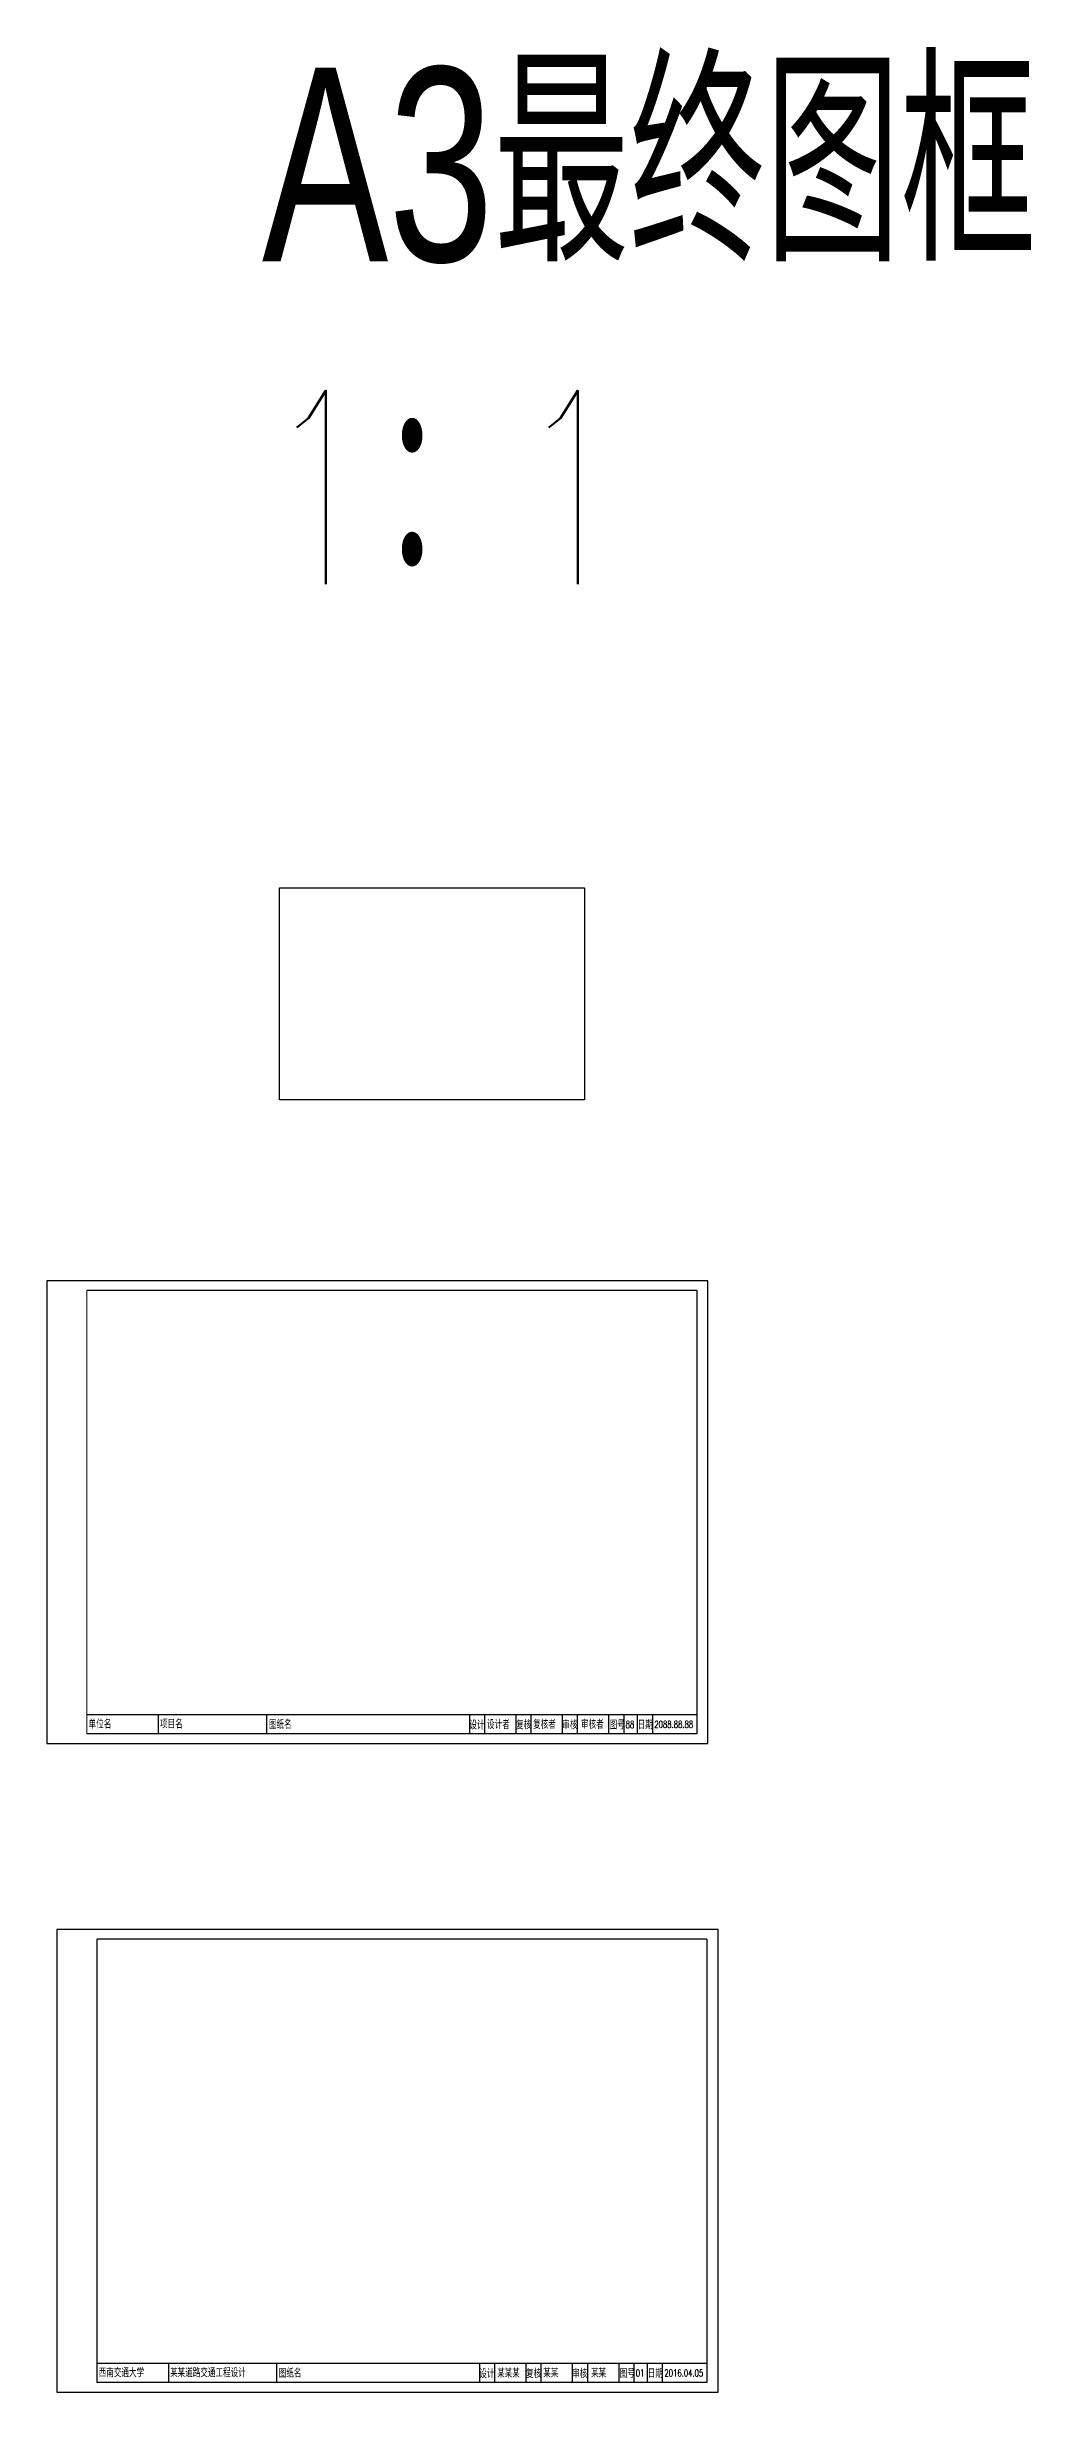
# Model space of a CAD drawing. Header units: millimetres. Extents: x 2757 to 6451, y -11196 to -9439.
# Drawn here: x 4444 to 5059, y -11079 to -9614 of the extents above; entities that cross this region are included whole.
import ezdxf
from ezdxf.enums import TextEntityAlignment as Align

# ---------------------------------------------------------------- set-up
doc = ezdxf.new("R2010")
doc.units = ezdxf.units.MM
doc.layers.add('@-图框', color=7, linetype='CONTINUOUS')
doc.layers.add('@-视口', color=7, linetype='CONTINUOUS')
doc.layers.add('PP-COM', color=7, linetype='CONTINUOUS', lineweight=0)
doc.styles.add('gpshz', font='txt.shx', dxfattribs={"width": 0.7, "bigfont": 'hztxt.shx'})
doc.styles.add('gpsxw', font='txt.shx', dxfattribs={"width": 0.7, "bigfont": 'hztxt.shx'})
doc.styles.add('szsjbg', font='txt.shx', dxfattribs={"width": 0.7, "bigfont": 'hztxt.shx'})

# ---------------------------------------------------------------- blocks, each defined once
blk = doc.blocks.new('A$C45FE1011')
at = {"layer": '@-图框', "color": 7}
for p, q in [((413, 289), (0, 289)), ((0, 289), (0, 0)), ((406, 283), (25, 283)), ((406, 283), (406, 6)), ((413, 0), (413, 289)), ((264.1, 6), (264.1, 18)), ((273.6, 6), (273.6, 18)), ((273.6, 6), (273.6, 18)), ((293.1, 6), (293.1, 18)), ((302.6, 6), (302.6, 18)), ((302.6, 6), (302.6, 18)), ((322.1, 6), (322.1, 18)), ((331.6, 6), (331.6, 18)), ((331.6, 6), (331.6, 17.9)), ((351.2, 6), (351.2, 18)), ((360.6, 6), (360.6, 18)), ((369, 6), (369, 18)), ((378.4, 6), (378.4, 18)), ((0, 0), (413, 0)), ((406, 6), (25, 6))]:
    blk.add_line(p, q, dxfattribs=at)
at = {"layer": '@-图框', "color": 7, "linetype": 'ByBlock'}
blk.add_line((25, 18), (406, 18), dxfattribs=at)
at = {"layer": '@-图框'}
for p, q in [((69.6, 18), (69.6, 6)), ((137.1, 17.9), (137.1, 6))]:
    blk.add_line(p, q, dxfattribs=at)
at = {"layer": '@-图框', "color": 7, "const_width": 0.7}
blk.add_lwpolyline([(25, 6), (25, 283)], dxfattribs=at)
at = {"layer": '@-图框', "style": 'szsjbg', "width": 0.7}
for s, p in [('复核', (297.8, 12)), ('审核', (326.6, 12)), ('日期', (373.8, 12)), ('设计', (268.6, 11.9)), ('图号', (356.3, 12))]:
    blk.add_text(s, height=5, dxfattribs=at).set_placement(p, align=Align.MIDDLE)
at = {"layer": '@-图框', "width": 0.7, "flags": 8}
for tag, p, height, style in [('单位名', (26.1, 9.4), 5, 'szsjbg'), ('项目名', (70.7, 9.4), 5, 'szsjbg'), ('图纸名', (138.6, 9.1), 5, 'szsjbg'), ('设计者', (275, 9.1), 5, 'szsjbg'), ('复核者', (303.8, 9.2), 5, 'szsjbg'), ('审核者', (333.7, 9.2), 5, 'szsjbg'), ('88', (361.6, 9.7), 4.5, 'gpsxw'), ('2088.88.88', (379.5, 9.7), 4.5, 'gpsxw')]:
    blk.add_attdef(tag, p, '', height=height, dxfattribs=dict(at, style=style))

msp = doc.modelspace()

# ---------------------------------------------------------------- linework, layer by layer
at = {"layer": '@-图框', "color": 7}
for p, q in [((4856.7, -10385.2), (4443.7, -10385.2)), ((4443.7, -10385.2), (4443.7, -10674.2)), ((4856.7, -10674.2), (4856.7, -10385.2)), ((4849.7, -10391.2), (4468.7, -10391.2)), ((4849.7, -10391.2), (4849.7, -10668.2)), ((4707.9, -10668.2), (4707.9, -10656.2)), ((4717.3, -10668.2), (4717.3, -10656.2)), ((4717.3, -10668.2), (4717.3, -10656.2)), ((4736.8, -10668.2), (4736.8, -10656.2)), ((4746.3, -10668.2), (4746.3, -10656.2)), ((4746.3, -10668.2), (4746.3, -10656.2)), ((4765.8, -10668.2), (4765.8, -10656.2)), ((4775.3, -10668.2), (4775.3, -10656.2)), ((4775.3, -10668.2), (4775.3, -10656.3)), ((4794.9, -10668.2), (4794.9, -10656.2)), ((4804.4, -10668.2), (4804.4, -10656.2)), ((4812.7, -10668.2), (4812.7, -10656.2)), ((4822.2, -10668.2), (4822.2, -10656.2)), ((4443.7, -10674.2), (4856.7, -10674.2)), ((4849.7, -10668.2), (4468.7, -10668.2))]:
    msp.add_line(p, q, dxfattribs=at)
at = {"layer": '@-图框', "color": 7, "linetype": 'ByBlock'}
msp.add_line((4468.7, -10656.2), (4849.7, -10656.2), dxfattribs=at)
at = {"layer": '@-图框'}
for p, q in [((4513.3, -10656.2), (4513.3, -10668.2)), ((4580.9, -10656.3), (4580.9, -10668.2))]:
    msp.add_line(p, q, dxfattribs=at)
at = {"layer": '@-图框', "color": 7, "const_width": 0.7}
msp.add_lwpolyline([(4468.7, -10668.2), (4468.7, -10391.2)], dxfattribs=at)
at = {"layer": '@-视口'}
msp.add_lwpolyline([(4589.1, -10139.6), (4779.6, -10139.6), (4779.6, -10272.1), (4589.1, -10272.1)], close=True, dxfattribs=at)

# ---------------------------------------------------------------- block references
at = {"layer": '@-图框'}
msp.add_blockref('A$C45FE1011', (4450, -11079.5), dxfattribs=at).add_auto_attribs({'设计者': '某某某', '复核者': '某某', '审核者': '某某', '图纸名': '图纸名', '项目名': '某某道路交通工程设计', '单位名': '西南交通大学', '88': '01', '2088.88.88': '2016.04.05'})

# ---------------------------------------------------------------- texts
at = {"layer": '@-图框', "style": 'szsjbg', "width": 0.7}
for s, p in [('设计', (4712.4, -10662.3)), ('复核', (4741.6, -10662.2)), ('审核', (4770.4, -10662.2)), ('图号', (4800, -10662.3)), ('日期', (4817.5, -10662.2))]:
    msp.add_text(s, height=5, dxfattribs=at).set_placement(p, align=Align.MIDDLE)
at = {"layer": '@-图框', "width": 0.7, "flags": 8}
for tag, p, s, height, style in [('单位名', (4469.8, -10664.8), '西南交通大学', 5, 'szsjbg'), ('项目名', (4514.4, -10664.8), '某某道路交通工程设计', 5, 'szsjbg'), ('图纸名', (4582.4, -10665.1), '图纸名', 5, 'szsjbg'), ('设计者', (4718.7, -10665.1), '某某某', 5, 'szsjbg'), ('复核者', (4747.5, -10665), '某某', 5, 'szsjbg'), ('审核者', (4777.4, -10665), '某某', 5, 'szsjbg'), ('88', (4805.3, -10664.6), '01', 4.5, 'gpsxw'), ('2088.88.88', (4823.2, -10664.5), '2016.04.05', 4.5, 'gpsxw')]:
    msp.add_attdef(tag, p, s, height=height, dxfattribs=dict(at, style=style))
at = {"layer": 'PP-COM', "insert": (4578.1, -9627.1), "char_height": 500, "width": 682.073, "attachment_point": 1, "style": 'gpshz'}
msp.add_mtext('{\\fArial|b0|i0|c0|p32;\\H0.2421x;A3\\Ftxt.shx,hztxt.shx|c134;最终图框 1：1\\H1.033x;}', dxfattribs=at)

doc.saveas('drawing.dxf')
